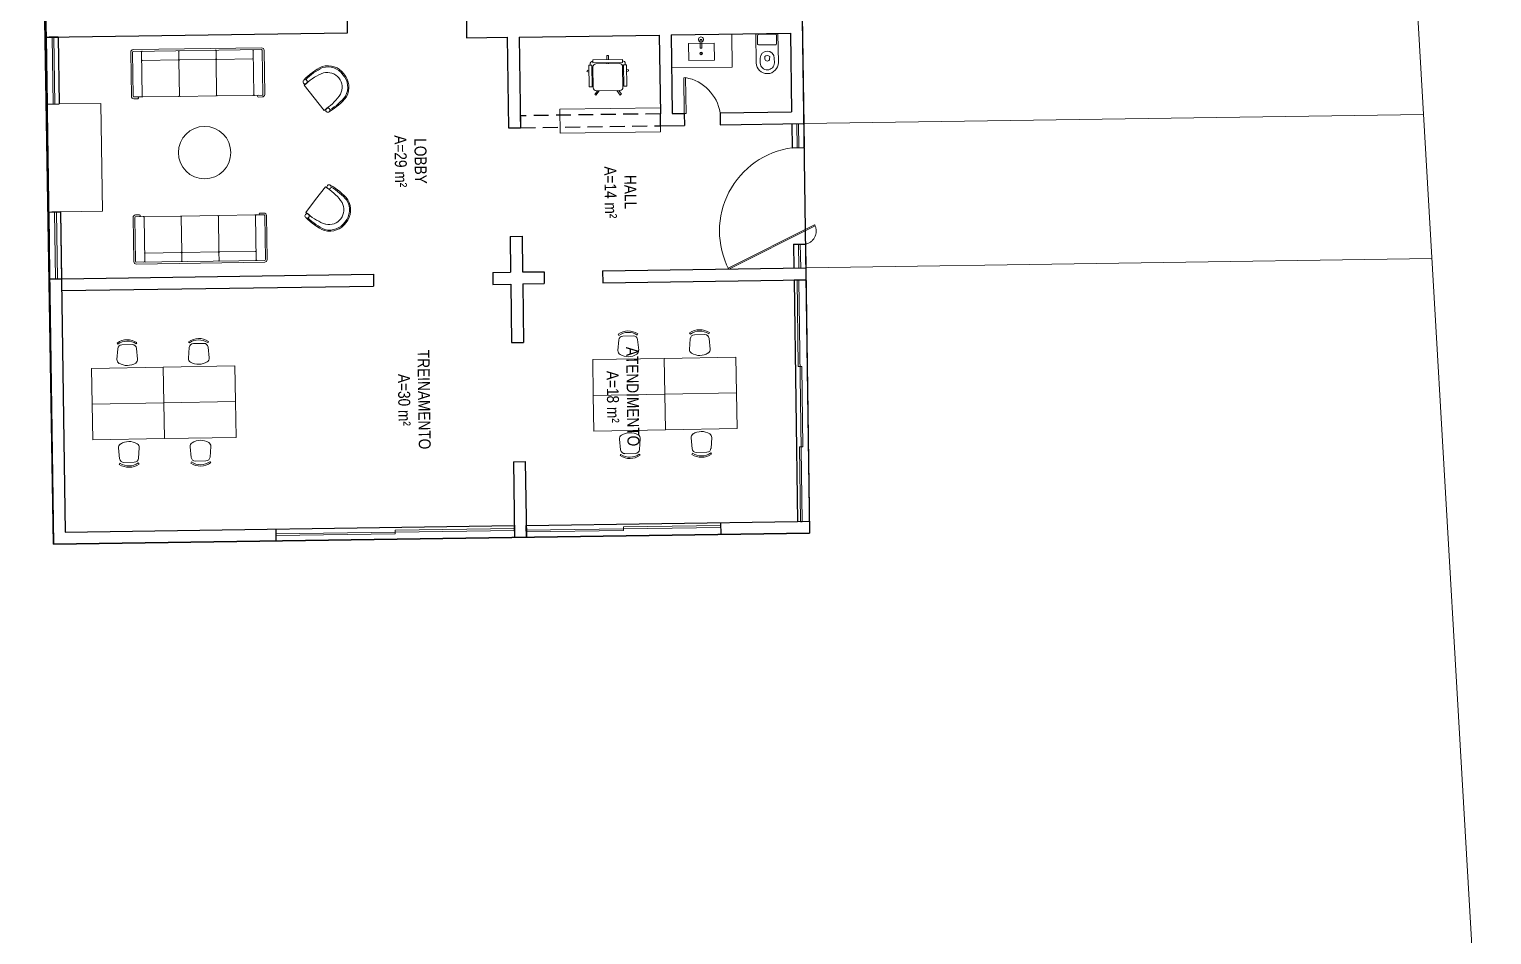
# Model space of a CAD drawing. Header units: metres. Extents: x -71 to 881, y -503 to 661.
# Drawn here: x 200.8 to 225.32, y -259.9 to -244.71 of the extents above; entities that cross this region are included whole.
import ezdxf

# ---------------------------------------------------------------- set-up
doc = ezdxf.new("R2010")
doc.units = ezdxf.units.M
doc.linetypes.add('ACAD_ISO02W100', pattern=[15, 12, -3])
doc.linetypes.add('CACHE', pattern=[0.375, 0.25, -0.125])
for name, color, linetype, lineweight in [('02. Paredes', 6, 'Continuous', 30), ('03. Esquadria janelas', 2, 'Continuous', 15), ('03. Esquadria Porta', 2, 'Continuous', 15), ('04. Pisos', 8, 'Continuous', 5), ('05. Textos', 5, 'Continuous', 0), ('07. Mobiliário', 51, 'Continuous', 5), ('08. Projeção', 1, 'ACAD_ISO02W100', 5)]:
    doc.layers.add(name, color=color, linetype=linetype, lineweight=lineweight)
doc.layers.add('02.b. Parede a demolir', color=1, linetype='CACHE')
doc.styles.add('ESC 1.100', font='ARIALN.TTF', dxfattribs={"height": 0.2})

# ---------------------------------------------------------------- blocks, each defined once
blk = doc.blocks.new('VASO-CAIXA')
at = {"color": 0, "linetype": 'ByBlock'}
blk.add_lwpolyline([(18.5, 0), (18.5, -48.1, -0.412623), (0, -66.5, -0.412623), (-18.5, -48.1), (-18.5, 0), (0, 0), (17.3, 0)], format="xyb", close=True, dxfattribs=at)
at = {"color": 13, "linetype": 'ByBlock'}
for points in [[(14.5, -18.2, 0.333333), (16, -16.7), (16, -2.7, 0.324141), (14, -0.7), (-14, -0.7, 0.324141), (-16, -2.7), (-16, -16.7, 0.333333), (-14.5, -18.2), (0, -18.2)], [(11.8, -40.6, 0.411784), (0, -28.7, 0.411784), (-11.8, -40.6), (-11.8, -48.5, 0.418677), (0, -60.2, 0.418677), (11.8, -48.5)], [(4.3, -37.8, 0.16754), (0, -36.3, 0.16754), (-4.3, -37.8), (-4, -41.8, 0.428571), (0, -45.5, 0.428571), (4, -41.8)]]:
    blk.add_lwpolyline(points, format="xyb", close=True, dxfattribs=at)
blk = doc.blocks.new('rtry')
for p, q in [((39002.4, 28766.9), (39002.4, 28703.9)), ((39004.9, 28766.9), (39004.9, 28703.9)), ((39005.9, 28770.4), (39188.9, 28770.4)), ((39005.9, 28767.9), (39188.9, 28767.9)), ((39017.9, 28766.9), (39017.9, 28703.9)), ((39070.9, 28766.9), (39070.9, 28755.9)), ((39123.9, 28766.9), (39123.9, 28755.9)), ((39176.9, 28766.9), (39176.9, 28703.9)), ((39189.9, 28766.9), (39189.9, 28703.9)), ((39192.4, 28766.9), (39192.4, 28703.9)), ((39018.9, 28754.9), (39069.9, 28754.9)), ((39070.9, 28753.9), (39070.9, 28703.9)), ((39071.9, 28754.9), (39122.9, 28754.9)), ((39123.9, 28753.9), (39123.9, 28703.9)), ((39124.9, 28754.9), (39175.9, 28754.9)), ((39005.9, 28702.9), (39016.9, 28702.9)), ((39018.9, 28702.9), (39069.9, 28702.9)), ((39071.9, 28702.9), (39122.9, 28702.9)), ((39124.9, 28702.9), (39175.9, 28702.9)), ((39188.9, 28702.9), (39177.9, 28702.9)), ((39005.9, 28700.4), (39011.4, 28700.4)), ((39188.9, 28700.4), (39183.4, 28700.4))]:
    blk.add_line(p, q)
for centre, radius, start, end in [((39005.9, 28766.9), 3.5, 90, 180), ((39005.9, 28766.9), 1, 90, 180), ((39016.9, 28766.9), 1, 0, 90), ((39018.9, 28766.9), 1, 90, 180), ((39069.9, 28766.9), 1, 0, 90), ((39071.9, 28766.9), 1, 90, 180), ((39122.9, 28766.9), 1, 0, 90), ((39124.9, 28766.9), 1, 90, 180), ((39175.9, 28766.9), 1, 0, 90), ((39177.9, 28766.9), 1, 90, 180), ((39188.9, 28766.9), 3.5, 0, 90), ((39188.9, 28766.9), 1, 0, 90), ((39018.9, 28755.9), 1, 180, 270), ((39018.9, 28753.9), 1, 90, 180), ((39069.9, 28755.9), 1, 270, 0), ((39069.9, 28753.9), 1, 0, 90), ((39071.9, 28755.9), 1, 180, 270), ((39071.9, 28753.9), 1, 90, 180), ((39122.9, 28755.9), 1, 270, 0), ((39122.9, 28753.9), 1, 0, 90), ((39124.9, 28755.9), 1, 180, 270), ((39124.9, 28753.9), 1, 90, 180), ((39175.9, 28755.9), 1, 270, 0), ((39175.9, 28753.9), 1, 0, 90), ((39005.9, 28703.9), 3.5, 180, 270), ((39005.9, 28703.9), 1, 180, 270), ((39011.4, 28701.6), 1.25, 270, 90), ((39016.9, 28703.9), 1, 270, 0), ((39018.9, 28703.9), 1, 180, 270), ((39069.9, 28703.9), 1, 270, 0), ((39071.9, 28703.9), 1, 180, 270), ((39122.9, 28703.9), 1, 270, 0), ((39124.9, 28703.9), 1, 180, 270), ((39175.9, 28703.9), 1, 270, 0), ((39177.9, 28703.9), 1, 180, 270), ((39183.4, 28701.6), 1.25, 90, 270), ((39188.9, 28703.9), 3.5, 270, 0), ((39188.9, 28703.9), 1, 270, 0)]:
    blk.add_arc(centre, radius, start, end)
blk = doc.blocks.new('A$C63C33222')
at = {"linetype": 'Continuous'}
for p, q in [((1.07, 1.2), (0.47, 1.2)), ((0.47, 1.2), (0.47, 0)), ((1.07, 0), (1.07, 1.2)), ((0.47, 0), (1.07, 0))]:
    blk.add_line(p, q, dxfattribs=at)
for p, q in [((0.052, 0.767), (0.071, 0.753)), ((0.327, 0.774), (0.147, 0.758)), ((0.083, 0.687), (0.083, 0.513)), ((0.071, 0.447), (0.052, 0.433)), ((0.147, 0.442), (0.327, 0.426))]:
    blk.add_line(p, q)
for centre, radius, start, end in [((0.295, 0.6), 0.295, 145.6197, 214.3803), ((0.295, 0.6), 0.272, 145.6197, 214.3803), ((0.154, 0.687), 0.0708, 94.9697, 180), ((0.333, 0.703), 0.0708, 31.593, 94.9697), ((0.165, 0.6), 0.267, 328.407, 31.593), ((0.154, 0.513), 0.0708, 180, 265.0303), ((0.333, 0.497), 0.0708, 265.0303, 328.407)]:
    blk.add_arc(centre, radius, start, end)

msp = doc.modelspace()

# ---------------------------------------------------------------- linework, layer by layer
msp.add_line((213.681, -252.965), (213.881, -252.962))
at = {"color": 4}
msp.add_line((213.731, -252.964), (213.761, -252.964), dxfattribs=at)
msp.add_lwpolyline([(200.799, -228.668), (213.528, -228.485), (213.884, -253.162), (201.205, -253.345), (200.799, -228.668)])
at = {"layer": '02. Paredes'}
for p, q in [((201.031, -241.296), (201.205, -253.345)), ((213.759, -244.473), (213.791, -246.693)), ((206.129, -244.573), (206.132, -244.773)), ((208.129, -244.544), (208.133, -244.854)), ((206.132, -244.773), (201.083, -244.846)), ((201.083, -244.846), (201.283, -244.843)), ((201.083, -244.846), (201.099, -245.966)), ((201.283, -244.843), (201.133, -244.845)), ((201.283, -244.843), (201.299, -245.963)), ((201.283, -244.843), (201.299, -245.963)), ((208.133, -244.854), (208.814, -244.845)), ((208.814, -244.845), (208.836, -246.364)), ((209.014, -244.842), (211.363, -244.808)), ((209.014, -244.842), (209.036, -246.361)), ((211.363, -244.808), (211.382, -246.128)), ((211.563, -244.805), (213.563, -244.776)), ((211.563, -244.805), (211.582, -246.125)), ((213.563, -244.776), (213.582, -246.096)), ((201.099, -245.966), (201.299, -245.963)), ((211.582, -246.125), (211.782, -246.122)), ((211.782, -246.122), (211.785, -246.322)), ((212.382, -246.113), (213.582, -246.096)), ((212.382, -246.113), (213.582, -246.096)), ((212.382, -246.113), (212.385, -246.313)), ((208.836, -246.364), (209.036, -246.361)), ((211.385, -246.328), (211.785, -246.322)), ((212.385, -246.313), (213.785, -246.293)), ((213.585, -246.296), (213.591, -246.696)), ((213.591, -246.696), (213.791, -246.693)), ((201.125, -247.776), (201.325, -247.773)), ((201.125, -247.776), (201.141, -248.896)), ((201.325, -247.773), (201.175, -247.775)), ((201.325, -247.773), (201.402, -253.142)), ((201.325, -247.773), (201.341, -248.893)), ((208.862, -248.184), (209.062, -248.181)), ((208.862, -248.184), (208.871, -248.784)), ((209.062, -248.181), (209.071, -248.781)), ((213.614, -248.316), (213.814, -248.313)), ((213.614, -248.316), (213.62, -248.716)), ((213.814, -248.313), (213.884, -253.162)), ((201.141, -248.896), (201.341, -248.893)), ((201.341, -248.893), (206.571, -248.817)), ((206.571, -248.817), (206.574, -249.017)), ((208.571, -248.788), (208.871, -248.784)), ((208.571, -248.788), (208.574, -248.988)), ((209.071, -248.781), (209.431, -248.776)), ((209.431, -248.776), (209.434, -248.976)), ((210.411, -248.762), (213.82, -248.713)), ((210.411, -248.762), (210.414, -248.962)), ((201.344, -249.093), (206.574, -249.017)), ((208.574, -248.988), (208.874, -248.984)), ((208.874, -248.984), (208.888, -249.964)), ((209.074, -248.981), (209.434, -248.976)), ((209.074, -248.981), (209.088, -249.961)), ((210.414, -248.962), (213.823, -248.913)), ((213.823, -248.913), (213.623, -248.916)), ((213.623, -248.916), (213.681, -252.965)), ((208.888, -249.964), (209.088, -249.961)), ((208.917, -251.964), (209.117, -251.961)), ((208.917, -251.964), (208.935, -253.234)), ((209.117, -251.961), (209.135, -253.231)), ((201.402, -253.142), (208.932, -253.034)), ((208.932, -253.034), (208.935, -253.234)), ((209.132, -253.031), (213.681, -252.965)), ((209.135, -253.231), (209.132, -253.031)), ((212.392, -252.984), (212.395, -253.184)), ((201.205, -253.345), (213.884, -253.162)), ((204.933, -253.091), (204.936, -253.291))]:
    msp.add_line(p, q, dxfattribs=at)
at = {"layer": '02.b. Parede a demolir'}
msp.add_lwpolyline([(211.385, -246.328), (211.382, -246.128), (209.033, -246.161), (209.036, -246.361)], close=True, dxfattribs=at)
at = {"layer": '03. Esquadria janelas'}
for p, q in [((201.183, -244.845), (201.199, -245.965)), ((201.213, -244.844), (201.229, -245.964)), ((213.669, -246.295), (213.675, -246.695)), ((213.699, -246.294), (213.705, -246.694)), ((201.225, -247.774), (201.241, -248.894)), ((201.255, -247.774), (201.271, -248.894)), ((213.698, -248.314), (213.704, -248.714)), ((213.728, -248.314), (213.734, -248.714)), ((213.673, -248.915), (213.694, -250.365)), ((213.703, -248.914), (213.761, -252.964)), ((213.694, -250.365), (213.754, -250.364)), ((213.754, -250.364), (213.773, -251.714)), ((213.713, -251.715), (213.773, -251.714)), ((213.713, -251.715), (213.731, -252.964)), ((212.393, -253.064), (209.133, -253.111)), ((212.393, -253.034), (210.763, -253.057)), ((210.763, -253.057), (210.764, -253.117)), ((208.933, -253.114), (204.934, -253.171)), ((206.934, -253.173), (204.934, -253.201)), ((208.933, -253.084), (206.933, -253.113)), ((206.933, -253.113), (206.934, -253.173)), ((210.764, -253.117), (209.134, -253.141))]:
    msp.add_line(p, q, dxfattribs=at)
at = {"layer": '03. Esquadria Porta'}
for points in [[(211.803, -245.521), (211.812, -246.121), (211.782, -246.122), (211.773, -245.522)], [(212.529, -248.736), (213.976, -248.008), (213.966, -247.988), (212.519, -248.716)]]:
    msp.add_lwpolyline(points, close=True, dxfattribs=at)
at = {"layer": '04. Pisos'}
for p, q in [((213.785, -246.293), (224.176, -246.142)), ((213.82, -248.713), (224.316, -248.555))]:
    msp.add_line(p, q, dxfattribs=at)
msp.add_lwpolyline([(222.479, -209.536), (223.767, -239.109), (225.322, -265.85)], dxfattribs=at)
at = {"layer": '07. Mobiliário'}
for p, q in [((212.283, -244.942), (212.288, -245.23)), ((210.747, -245.215), (210.247, -245.223)), ((210.248, -245.273), (210.247, -245.223)), ((210.484, -245.15), (210.509, -245.15)), ((210.485, -245.219), (210.484, -245.15)), ((210.51, -245.219), (210.509, -245.15)), ((210.748, -245.265), (210.747, -245.215)), ((210.183, -245.429), (210.15, -245.418)), ((210.183, -245.403), (210.157, -245.395)), ((210.182, -245.313), (210.232, -245.312)), ((210.182, -245.313), (210.187, -245.674)), ((210.203, -245.293), (210.203, -245.313)), ((210.232, -245.312), (210.237, -245.673)), ((210.25, -245.423), (210.233, -245.418)), ((210.25, -245.449), (210.234, -245.444)), ((210.748, -245.265), (210.248, -245.273)), ((210.254, -245.692), (210.249, -245.343)), ((210.299, -245.292), (210.697, -245.286)), ((210.486, -245.289), (210.485, -245.269)), ((210.511, -245.289), (210.51, -245.269)), ((210.749, -245.336), (210.754, -245.685)), ((210.75, -245.416), (210.767, -245.41)), ((210.75, -245.442), (210.767, -245.436)), ((210.765, -245.304), (210.77, -245.665)), ((210.815, -245.304), (210.765, -245.304)), ((210.793, -245.285), (210.793, -245.304)), ((210.815, -245.304), (210.82, -245.664)), ((210.816, -245.393), (210.842, -245.385)), ((210.817, -245.419), (210.85, -245.408)), ((212.288, -245.23), (211.856, -245.236)), ((205.447, -245.618), (205.408, -245.649)), ((205.408, -245.649), (205.577, -245.86)), ((210.82, -245.664), (210.77, -245.665)), ((201.999, -245.953), (201.299, -245.963)), ((201.999, -245.953), (202.025, -247.763)), ((205.745, -246.07), (205.577, -245.86)), ((210.326, -245.741), (210.282, -245.804)), ((210.357, -245.741), (210.302, -245.818)), ((210.704, -245.736), (210.305, -245.742)), ((210.653, -245.737), (210.71, -245.813)), ((210.683, -245.736), (210.729, -245.798)), ((205.784, -246.039), (205.745, -246.07)), ((209.694, -246.052), (211.381, -246.028)), ((209.7, -246.452), (209.694, -246.052)), ((211.381, -246.028), (211.386, -246.428)), ((211.386, -246.428), (209.7, -246.452)), ((205.764, -247.352), (205.601, -247.567)), ((205.804, -247.382), (205.764, -247.352)), ((205.439, -247.782), (205.601, -247.567)), ((201.325, -247.773), (202.025, -247.763)), ((205.479, -247.812), (205.439, -247.782))]:
    msp.add_line(p, q, dxfattribs=at)
at = {"layer": '07. Mobiliário', "ltscale": 60}
msp.add_line((210.237, -245.673), (210.187, -245.674), dxfattribs=at)
at = {"layer": '07. Mobiliário'}
for points in [[(211.563, -244.805), (212.577, -244.79), (212.585, -245.343), (211.571, -245.358)], [(211.856, -245.236), (211.851, -244.948), (212.283, -244.942), (212.288, -245.23)], [(212.076, -244.881), (212.047, -244.882), (212.049, -245.027), (212.078, -245.026)]]:
    msp.add_lwpolyline(points, close=True, dxfattribs=at)
for centre, radius in [((212.065, -245.115), 0.0216), ((212.065, -245.115), 0.0144), ((205.425, -245.59), 0.0357), ((205.806, -246.067), 0.0357), ((203.739, -246.779), 0.44), ((205.825, -247.353), 0.0357), ((205.457, -247.841), 0.0357)]:
    msp.add_circle(centre, radius, dxfattribs=at)
for centre, radius, start, end in [((212.062, -244.882), 0.0432, 290.1338, 251.3595), ((206.164, -246.27), 1.04, 115.8376, 137.0961), ((206.164, -246.27), 1.02, 115.9351, 135.5687), ((206.027, -246.242), 0.852, 110.2293, 132.9163), ((205.804, -245.656), 0.335, 35.8502, 106.018), ((205.804, -245.656), 0.315, 35.8502, 105.7091), ((205.795, -245.688), 0.254, 39.2999, 104.1079), ((205.824, -245.682), 0.335, 331.3671, 41.535), ((210.501, -245.514), 0.364, 160.8766, 164.7771), ((210.248, -245.293), 0.045, 90.8269, 180.8269), ((210.3, -245.342), 0.0507, 90.8269, 180.8269), ((210.698, -245.337), 0.0507, 0.8269, 90.8269), ((210.748, -245.285), 0.045, 0.8269, 90.8269), ((210.501, -245.514), 0.364, 16.8766, 20.7771), ((205.791, -245.684), 0.254, 333.2772, 38.0852), ((205.824, -245.682), 0.315, 331.676, 41.535), ((210.305, -245.691), 0.0507, 180.8269, 270.8269), ((210.703, -245.685), 0.0507, 270.8269, 0.8269), ((205.302, -245.336), 0.852, 304.4688, 327.1558), ((205.304, -245.196), 1.04, 300.289, 321.5475), ((205.304, -245.196), 1.02, 301.8164, 321.45), ((210.501, -245.514), 0.364, 232.8766, 236.7771), ((210.501, -245.514), 0.364, 304.8766, 308.7771), ((205.342, -248.098), 0.852, 34.498, 57.1849), ((205.348, -248.238), 1.04, 40.1063, 61.3648), ((205.348, -248.238), 1.02, 40.2038, 59.8374), ((205.821, -247.736), 0.254, 323.5685, 28.3766), ((205.854, -247.737), 0.315, 320.1188, 29.9778), ((205.854, -247.737), 0.335, 320.1188, 30.2867), ((206.177, -247.139), 1.04, 224.5577, 245.8162), ((206.177, -247.139), 1.02, 226.085, 245.7187), ((206.041, -247.172), 0.852, 228.7375, 251.4245), ((205.824, -247.732), 0.254, 257.5458, 322.3539), ((205.834, -247.763), 0.335, 255.6357, 325.8036), ((205.834, -247.763), 0.315, 255.9446, 325.8036)]:
    msp.add_arc(centre, radius, start, end, dxfattribs=at)
at = {"layer": '08. Projeção'}
for centre, radius, start, end in [((211.678, -246.223), 0.713, 8.8882, 79.828), ((213.783, -248.093), 1.41, 97.863, 207.1569), ((213.775, -248.097), 0.219, 280.146, 29.599)]:
    msp.add_arc(centre, radius, start, end, dxfattribs=at)

# ---------------------------------------------------------------- block references
at = {"layer": '07. Mobiliário', "extrusion": (0, 0, -1), "xscale": 0.009999999999999997, "yscale": 0.009999999999999997, "zscale": -0.01, "rotation": 359.1731135351388}
msp.add_blockref('VASO-CAIXA', (-213.168, -244.789), dxfattribs=at)
at = {"layer": '07. Mobiliário', "yscale": 0.01176470588235127, "zscale": 0.01176470588235127}
for p, xscale, rotation in [((-251.661, -589.795), 0.01176470588235127, 0.7865715543813491), ((-261.369, 82.843), -0.01176470588235127, 180.867201375341)]:
    msp.add_blockref('rtry', p, dxfattribs=dict(at, xscale=xscale, rotation=rotation))
at = {"layer": '07. Mobiliário', "xscale": -1, "rotation": 91.004463397929}
for p in [(204.237, -249.886), (211.438, -249.76), (212.638, -249.739), (203.037, -249.907)]:
    msp.add_blockref('A$C63C33222', p, dxfattribs=at)
at = {"layer": '07. Mobiliário', "rotation": 91.00446339794009}
for p in [(211.475, -251.899), (212.675, -251.878), (203.075, -252.046), (204.275, -252.025)]:
    msp.add_blockref('A$C63C33222', p, dxfattribs=at)

# ---------------------------------------------------------------- texts
at = {"layer": '05. Textos', "char_height": 0.2, "width": 6.86676, "attachment_point": 2, "rotation": 270.7966, "style": 'ESC 1.100'}
for s, insert in [('LOBBY\\PA=29 m²', (207.462, -246.918)), ('HALL\\PA=14 m²', (210.98, -247.439)), ('TREINAMENTO\\PA=30 m²', (207.52, -250.92)), ('ATENDIMENTO\\PA=18 m²', (211.019, -250.869))]:
    msp.add_mtext(s, dxfattribs=dict(at, insert=insert))

doc.saveas('drawing.dxf')
